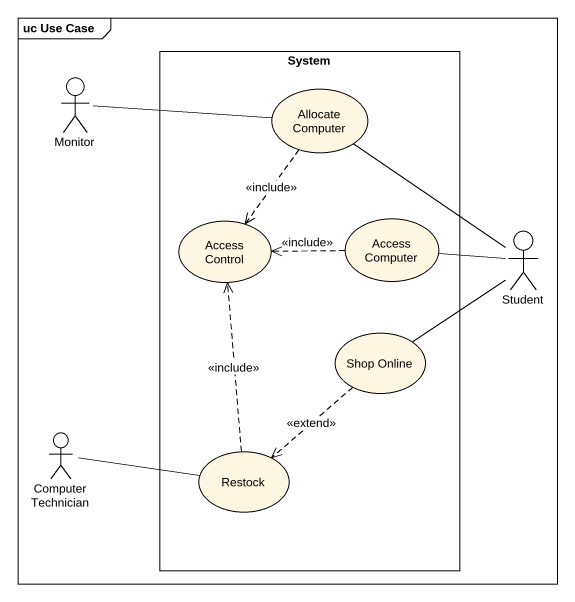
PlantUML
@startuml
mainframe uc Use Case
actor Monitor
rectangle System {
  usecase "Allocate Computer" as Allocate_Computer
  usecase "Access Control" as Access_Control
  usecase "Access Computer" as Access_Computer
  usecase "Shop Online" as Shop_Online
  usecase Restock
}
actor Student
actor "Computer Technician" as Computer_Technician
Monitor -right- Allocate_Computer
Allocate_Computer ..> Access_Control : <<include>>
Access_Computer .left.> Access_Control : <<include>>
Student -up- Allocate_Computer
Student -left- Access_Computer
Student -- Shop_Online
Shop_Online ..> Restock : <<extend>>
Computer_Technician -right- Restock
Restock .up.> Access_Control : <<include>>
@enduml
